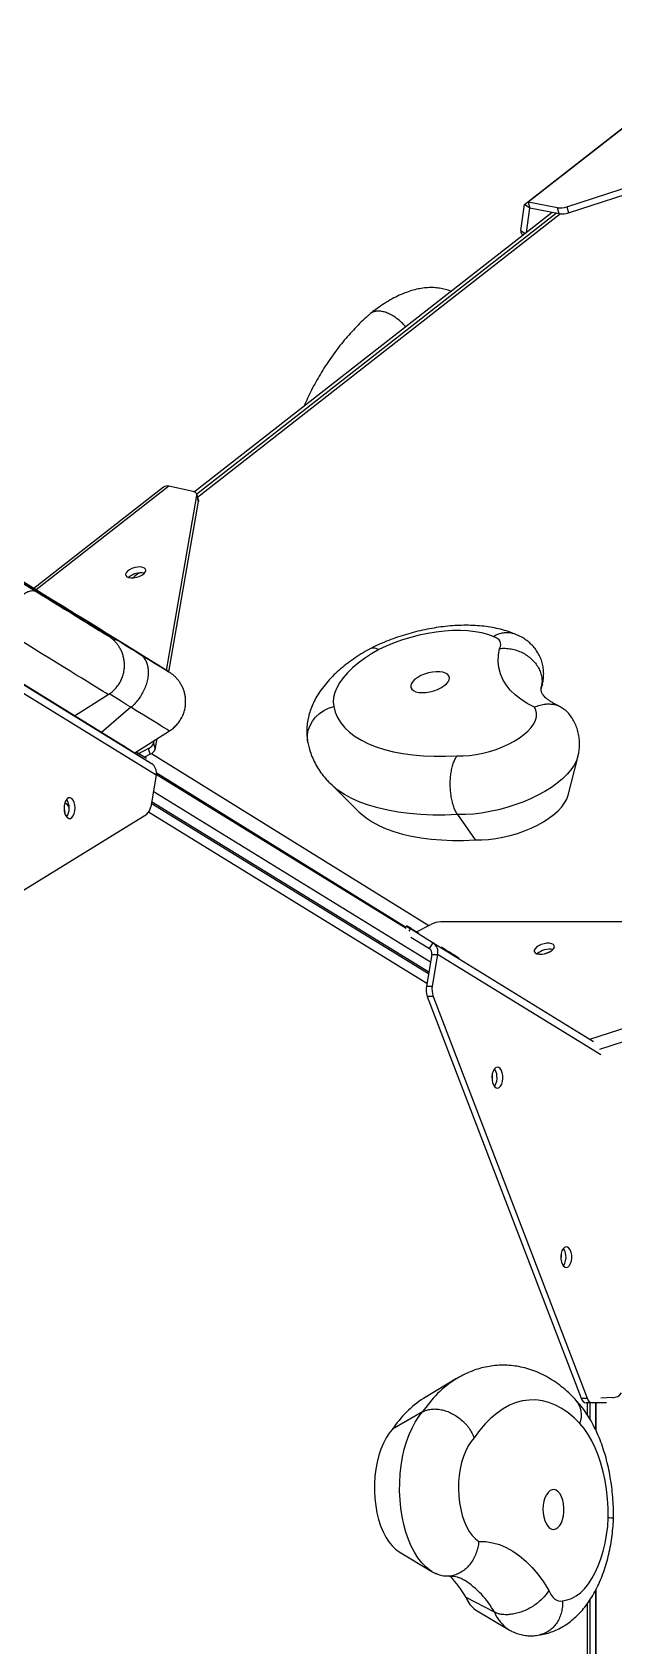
# Model space of a CAD drawing. Header units: millimetres. Extents: x -4720 to 4364, y -4819 to 4363.
# Drawn here: x 711 to 963, y 142 to 840 of the extents above; entities that cross this region are included whole.
import ezdxf

# ---------------------------------------------------------------- set-up
doc = ezdxf.new("R2010")
doc.units = ezdxf.units.MM
doc.layers.add('DIKOM_ОБЪЕКТ', color=7, linetype='Continuous')

msp = doc.modelspace()

# ---------------------------------------------------------------- linework, layer by layer
at = {"layer": 'DIKOM_ОБЪЕКТ'}
for p, q in [((924.2, 765.76), (1018.17, 839.26)), ((1019.79, 840.26), (925.82, 766.76)), ((942.54, 764.74), (1104.58, 817.6)), ((943.25, 762.19), (1099.34, 813.11)), ((936.13, 762.36), (781.46, 641.41)), ((937.98, 762), (782.51, 640.42)), ((939.7, 761.71), (782.88, 639.07)), ((922.63, 754.57), (924.2, 765.76)), ((926.48, 764.18), (924.2, 765.76)), ((925, 753.66), (926.48, 764.18)), ((938.39, 764.34), (925.82, 766.76)), ((925.82, 766.76), (926.53, 764.21)), ((926.48, 764.18), (926.53, 764.22)), ((939.1, 761.79), (926.53, 764.21)), ((939.1, 761.79), (938.39, 764.34)), ((942.54, 764.74), (943.25, 762.19)), ((922.63, 754.57), (924.5, 753.27)), ((923, 753.07), (923.66, 752.61)), ((768.11, 643.53), (712.06, 599.71)), ((770.39, 643.91), (713.07, 599.09)), ((780.89, 641.58), (770.39, 643.91)), ((749.31, 532.48), (575.88, 639.57)), ((769.35, 564.27), (782.53, 639.89)), ((770.39, 563.62), (783.24, 637.34)), ((783.21, 637.87), (782.51, 640.42)), ((783.24, 637.34), (782.53, 639.89)), ((689.46, 569.31), (762.98, 524.02)), ((764.92, 518.92), (691.4, 564.2)), ((770.57, 563.5), (770.56, 563.51)), ((729.72, 544.58), (744.26, 553.77)), ((931.38, 556.28), (931.9, 558.31)), ((931.89, 558.27), (931.4, 556.89)), ((754.07, 548.28), (741.33, 537.41)), ((755.67, 528.55), (770.71, 538.05)), ((761.66, 530.51), (756.74, 527.89)), ((762.37, 527.96), (761.66, 530.51)), ((763.87, 532.79), (764.05, 533.84)), ((763.87, 532.79), (764.57, 530.24)), ((764.57, 530.24), (765.34, 534.66)), ((753.13, 530.12), (762.98, 524.02)), ((756.3, 528.95), (760.73, 526.21)), ((762.37, 527.96), (759.97, 526.68)), ((762.96, 528.31), (882.88, 453.95)), ((943.01, 510.23), (947.32, 527.17)), ((764.92, 518.92), (762.59, 505.28)), ((764.98, 519.3), (873.07, 452.71)), ((872.8, 453.16), (765.02, 520)), ((883.52, 438.04), (763.71, 511.85)), ((840.13, 515.4), (852.55, 503.1)), ((881.94, 428.81), (761.7, 502.88)), ((882.64, 432.93), (762.83, 506.74)), ((762.98, 507.6), (882.79, 433.79)), ((653.13, 435.68), (760.89, 502.07)), ((895.24, 501.85), (902.79, 490.91)), ((872.68, 452.96), (873.09, 453.63)), ((873.52, 453.64), (873.09, 453.63)), ((877.48, 451.2), (883.65, 454.34)), ((1080.01, 455.43), (888.05, 455.43)), ((874.84, 452.55), (874.2, 451.51)), ((874.84, 452.55), (884.69, 446.45)), ((875.11, 448.85), (883.11, 443.9)), ((875.16, 452.63), (878.44, 450.6)), ((952.47, 404.71), (1085.93, 448.25)), ((884.08, 441.35), (881.75, 427.71)), ((883.11, 443.9), (884.69, 446.45)), ((884.08, 441.35), (886.63, 441.35)), ((886.63, 441.35), (884.3, 427.71)), ((884.69, 446.45), (954.03, 403.75)), ((957.14, 397.92), (886.63, 441.35)), ((1087.88, 443.15), (956.63, 400.33)), ((881.75, 427.71), (884.3, 427.71)), ((884.67, 423.22), (882.12, 423.22)), ((882.12, 423.22), (948.73, 249.43)), ((884.67, 423.22), (951.28, 249.43)), ((911.16, 384.35), (911.47, 384.67)), ((940.93, 306.69), (941.23, 307)), ((894.76, 257.89), (880.54, 249.32)), ((894.63, 257.81), (894.76, 257.89)), ((948.73, 249.43), (951.28, 249.43)), ((953.41, 247.37), (950.86, 247.37)), ((951.46, 242.01), (951.46, 247.37)), ((952.52, 240.3), (952.52, 247.37)), ((952.56, 240.23), (952.56, 247.37)), ((952.56, 240.23), (952.56, 247.37)), ((959.62, 247.37), (953.41, 247.37)), ((954.84, 247.37), (954.84, 235.98)), ((954.87, 247.37), (954.87, 235.92)), ((955.22, 235.13), (955.22, 247.37)), ((962.32, 249.67), (957.15, 249.49)), ((880.15, 243.51), (867.12, 236)), ((869.94, 183.03), (884.16, 174.47)), ((911.22, 156.87), (898.95, 163.18)), ((951.46, 3.36), (951.46, 160.75)), ((952.52, 3.95), (952.52, 162.26)), ((952.56, 3.95), (952.56, 162.33)), ((952.56, 3.95), (952.56, 162.33)), ((954.84, 166.2), (954.84, 3.95)), ((954.87, 166.25), (954.87, 3.95)), ((955.22, 3.95), (955.22, 166.95)), ((903.02, 157.95), (917.24, 149.38))]:
    msp.add_line(p, q, dxfattribs=at)
at = {"layer": 'DIKOM_ОБЪЕКТ', "flags": 128}
for points in [[(782.53, 639.89), (782.55, 640.18), (782.5, 640.45), (782.38, 640.71), (782.2, 640.94), (781.95, 641.15), (781.65, 641.32), (781.29, 641.47), (780.89, 641.58)], [(783.21, 637.87), (783.25, 637.63), (783.24, 637.34)], [(669.13, 625.62), (669.5, 625.38), (670.2, 624.95), (671.21, 624.32), (672.53, 623.49), (674.15, 622.48), (676.07, 621.29), (678.27, 619.93), (680.75, 618.39), (683.5, 616.69), (686.49, 614.83), (689.72, 612.83), (693.17, 610.69), (696.82, 608.43), (700.66, 606.05), (704.67, 603.57), (708.83, 601), (713.11, 598.35)], [(729.53, 588.92), (724.97, 591.74), (720.46, 594.52), (716.03, 597.26), (711.7, 599.93), (707.48, 602.53), (703.41, 605.05), (699.5, 607.46), (695.77, 609.76), (692.24, 611.94), (688.91, 613.99), (685.82, 615.9), (682.98, 617.65), (680.39, 619.24), (678.07, 620.67), (676.03, 621.92), (674.29, 622.99), (672.85, 623.88)], [(730.69, 587.61), (728.73, 588.83), (726.53, 590.19), (724.12, 591.68), (721.51, 593.3), (718.74, 595.01), (715.82, 596.82), (712.79, 598.7), (709.66, 600.63), (706.48, 602.59), (703.27, 604.58), (700.06, 606.57), (696.87, 608.53), (693.74, 610.46), (690.7, 612.34), (687.78, 614.15)], [(697.74, 608.45), (701.7, 606.01), (705.84, 603.45), (710.14, 600.8), (714.59, 598.05), (719.15, 595.23), (723.82, 592.35), (728.56, 589.42), (733.36, 586.46), (738.19, 583.47), (743.04, 580.48), (747.87, 577.49)], [(756.95, 608.93), (755.71, 608.71), (754.5, 608.31), (753.41, 607.78), (752.54, 607.15), (751.95, 606.48), (751.7, 605.82), (751.79, 605.23), (752.24, 604.74), (752.99, 604.41), (754, 604.26), (755.17, 604.3), (756.41, 604.52), (757.62, 604.92), (758.71, 605.45), (759.58, 606.07), (760.17, 606.75), (760.42, 607.41), (760.32, 608), (759.88, 608.49), (759.13, 608.82), (758.12, 608.97), (756.95, 608.93)], [(710.69, 599.93), (711.67, 599.32), (712.41, 598.87), (712.87, 598.59), (713.03, 598.49), (712.9, 598.57), (712.47, 598.84), (711.76, 599.28), (710.81, 599.87)], [(713.11, 598.35), (715.4, 596.93), (717.81, 595.45), (720.3, 593.91), (722.83, 592.34), (725.37, 590.77), (727.88, 589.22), (730.32, 587.72), (732.65, 586.27), (734.85, 584.92), (736.87, 583.67), (738.7, 582.55), (740.29, 581.56), (741.63, 580.74), (742.7, 580.08), (743.48, 579.6), (743.96, 579.31), (744.12, 579.21)], [(727.06, 590.39), (728.02, 589.79), (729.2, 589.06), (730.53, 588.24), (731.96, 587.35), (733.45, 586.43), (734.92, 585.52), (736.31, 584.66), (737.57, 583.89), (738.65, 583.22), (739.49, 582.7), (740.08, 582.34), (740.38, 582.16), (740.38, 582.16), (740.08, 582.34), (739.5, 582.71), (738.65, 583.23), (737.58, 583.9), (736.32, 584.68), (734.93, 585.54), (733.46, 586.45), (731.97, 587.36), (730.54, 588.25), (729.2, 589.07), (728.03, 589.8), (727.06, 590.4), (726.34, 590.84), (725.89, 591.11), (725.74, 591.2), (725.89, 591.11), (726.34, 590.83), (727.06, 590.39)], [(765.85, 566.45), (763.72, 567.76), (761.36, 569.23), (758.78, 570.82), (756.01, 572.54), (753.05, 574.37), (749.95, 576.29), (746.71, 578.3), (743.37, 580.36), (739.96, 582.47), (736.5, 584.61), (733.01, 586.77), (729.53, 588.92)], [(733.15, 586.08), (733.19, 586.06), (733.2, 586.05), (733.04, 586.15), (732.7, 586.36), (732.19, 586.68), (731.52, 587.1), (730.69, 587.61)], [(743.55, 579.57), (741, 581.15), (738.74, 582.56), (736.78, 583.77), (735.13, 584.8), (733.79, 585.64), (732.77, 586.27), (732.08, 586.71), (731.72, 586.94), (731.69, 586.97), (731.99, 586.79), (732.61, 586.41)], [(732.61, 586.41), (732.99, 586.18), (733.15, 586.08)], [(744.26, 553.77), (744.14, 553.83), (743.72, 554.09), (743, 554.53), (741.97, 555.16), (740.65, 555.97), (739.06, 556.95), (737.2, 558.1), (735.1, 559.39), (732.78, 560.82), (730.26, 562.38), (727.56, 564.04), (724.71, 565.8), (721.73, 567.64), (718.66, 569.54), (715.53, 571.47), (712.36, 573.43), (709.19, 575.39), (706.05, 577.33), (702.96, 579.24), (699.95, 581.1), (697.07, 582.89)], [(744.12, 579.21), (744.13, 579.21), (743.99, 579.3), (743.55, 579.57)], [(910.69, 578.85), (908.31, 579.74), (905.68, 580.46), (902.82, 580.99), (899.75, 581.34), (896.5, 581.51), (893.1, 581.48), (889.58, 581.26), (885.98, 580.85), (882.32, 580.26), (878.65, 579.48), (874.99, 578.54), (871.38, 577.43), (867.85, 576.17), (864.43, 574.77), (861.17, 573.24)], [(747.87, 577.49), (749.19, 576.68), (750.53, 575.85), (751.88, 575.01), (753.21, 574.19), (754.49, 573.4), (755.71, 572.65), (756.84, 571.95), (757.85, 571.32)], [(861.17, 573.24), (857.97, 571.38), (855, 569.43), (852.28, 567.4), (849.82, 565.32), (847.66, 563.2), (845.8, 561.05), (844.26, 558.9), (843.05, 556.75), (842.19, 554.63), (841.67, 552.56), (841.51, 550.55), (841.7, 548.61)], [(913.4, 573.73), (913.76, 574.55), (913.92, 575.35), (913.87, 576.1), (913.61, 576.81), (913.16, 577.44), (912.51, 578), (911.68, 578.47), (910.69, 578.85)], [(928.51, 548.34), (925.39, 549.95), (922.59, 551.73), (920.12, 553.67), (918, 555.76), (916.23, 557.99), (914.83, 560.35), (913.79, 562.83), (913.13, 565.43), (912.84, 568.11), (912.93, 570.89), (913.4, 573.73)], [(757.85, 571.32), (760.28, 569.83), (762.49, 568.46), (764.47, 567.25), (766.19, 566.19), (767.65, 565.29), (768.82, 564.57), (769.7, 564.03), (770.29, 563.67), (770.56, 563.51), (770.57, 563.5)], [(770.56, 563.51), (770.53, 563.53), (770.19, 563.75), (769.54, 564.15), (768.6, 564.74), (767.36, 565.51), (765.85, 566.45)], [(888.04, 556.7), (889.34, 557.52), (890.4, 558.4), (891.18, 559.32), (891.63, 560.23), (891.74, 561.09), (891.51, 561.88), (890.95, 562.56), (890.07, 563.09), (888.92, 563.47), (887.55, 563.67), (886, 563.69), (884.34, 563.52), (882.65, 563.17), (880.98, 562.66), (879.41, 562), (878, 561.23), (876.82, 560.38), (875.9, 559.48), (875.28, 558.56), (875, 557.67), (875.06, 556.84), (875.46, 556.1), (876.18, 555.49), (877.19, 555.03), (878.46, 554.74), (879.93, 554.63), (881.54, 554.71), (883.23, 554.97), (884.92, 555.4), (886.54, 555.99), (888.04, 556.7)], [(754.07, 548.28), (752.04, 549.54), (749.82, 550.91), (747.45, 552.37), (744.95, 553.91), (744.7, 554.07)], [(770.71, 538.05), (770.67, 538.08), (770.34, 538.27), (769.69, 538.67), (768.73, 539.25), (767.47, 540.03), (765.9, 540.99), (764.05, 542.13), (761.93, 543.44), (759.55, 544.91), (756.92, 546.53), (754.07, 548.28)], [(830.51, 532.99), (830.34, 534.29), (830.36, 536.36), (830.73, 538.42), (831.46, 540.41), (832.53, 542.29), (833.9, 544.02), (835.54, 545.55), (837.42, 546.84), (839.49, 547.87), (841.7, 548.61)], [(841.7, 548.61), (842.37, 546.15), (843.4, 543.8), (844.78, 541.56), (846.52, 539.46), (848.59, 537.49), (851, 535.67), (853.72, 534.01), (856.75, 532.51), (860.07, 531.18), (863.67, 530.03), (867.53, 529.06), (871.62, 528.28), (875.94, 527.7), (880.45, 527.3), (885.14, 527.11), (889.99, 527.11), (894.97, 527.31)], [(894.97, 527.31), (897.64, 527.31), (900.43, 527.5), (903.29, 527.88), (906.19, 528.45), (909.08, 529.18), (911.93, 530.08), (914.67, 531.13), (917.29, 532.32), (919.73, 533.62), (921.96, 535.02), (923.95, 536.49), (925.66, 538.02), (927.08, 539.59), (928.18, 541.16), (928.95, 542.71), (929.37, 544.23), (929.43, 545.69), (929.14, 547.06), (928.51, 548.34)], [(753.13, 530.12), (752.71, 530.38), (752.26, 530.66), (751.78, 530.95), (751.29, 531.26), (750.8, 531.56), (750.29, 531.87), (749.8, 532.18), (749.31, 532.48)], [(947.3, 527.1), (947.3, 527.09), (946.63, 525.18), (945.61, 523.23), (944.26, 521.27), (942.58, 519.31), (940.6, 517.38), (938.33, 515.49), (935.79, 513.66), (933.01, 511.91), (930.01, 510.26), (926.83, 508.72), (923.49, 507.3), (920.03, 506.03), (916.48, 504.9), (912.88, 503.94), (909.25, 503.16), (905.64, 502.55), (902.08, 502.13), (898.6, 501.89), (895.24, 501.85)], [(895.24, 501.85), (889.8, 501.66), (884.49, 501.68), (879.35, 501.89), (874.38, 502.31), (869.62, 502.92), (865.08, 503.74), (860.78, 504.74), (856.75, 505.94), (852.98, 507.32), (849.51, 508.88), (846.35, 510.62), (843.51, 512.51), (841, 514.57), (840.13, 515.39)], [(902.79, 490.91), (905.67, 490.93), (908.68, 491.13), (911.76, 491.52), (914.88, 492.08), (918.01, 492.83), (921.1, 493.73), (924.12, 494.79), (927.02, 495.99), (929.78, 497.31), (932.35, 498.74), (934.72, 500.27), (936.84, 501.86), (938.69, 503.51), (940.25, 505.19), (941.5, 506.89), (942.42, 508.57), (943.01, 510.23), (943.01, 510.23)], [(727.78, 509.1), (727.1, 509.07), (726.46, 508.67), (725.9, 507.95), (725.47, 506.96), (725.21, 505.78), (725.13, 504.51), (725.24, 503.25), (725.54, 502.1), (726, 501.15), (726.57, 500.49), (727.23, 500.16), (727.9, 500.2), (728.55, 500.59), (729.1, 501.31), (729.53, 502.3), (729.8, 503.48), (729.88, 504.75), (729.76, 506.02), (729.46, 507.17), (729.01, 508.11), (728.43, 508.77), (727.78, 509.1)], [(725.13, 504.31), (725.29, 503.65), (725.4, 502.53)], [(852.55, 503.1), (853.4, 502.3), (855.68, 500.44), (858.27, 498.72), (861.16, 497.15), (864.32, 495.75), (867.75, 494.5), (871.42, 493.43), (875.34, 492.52), (879.47, 491.8), (883.81, 491.25), (888.33, 490.89), (893.01, 490.71), (897.84, 490.72), (902.79, 490.91)], [(891.47, 442.34), (892.56, 441.67), (893.6, 441.03), (894.5, 440.47), (895.2, 440.05), (895.62, 439.78), (895.75, 439.71), (895.57, 439.82), (895.09, 440.12), (894.36, 440.57), (893.43, 441.15), (892.38, 441.8), (891.29, 442.47), (890.25, 443.11), (889.35, 443.67), (888.65, 444.09), (888.23, 444.36), (888.1, 444.43), (888.28, 444.32), (888.76, 444.02), (889.49, 443.57), (890.42, 442.99), (891.47, 442.34)], [(891.66, 442.35), (892.75, 441.67), (893.79, 441.03), (894.69, 440.48), (895.39, 440.05), (895.81, 439.79), (895.94, 439.71), (895.76, 439.82), (895.29, 440.12), (894.55, 440.57), (893.62, 441.15), (892.57, 441.8), (891.48, 442.47), (890.44, 443.11), (889.54, 443.67), (888.85, 444.1), (888.42, 444.36), (888.29, 444.44), (888.47, 444.32), (888.95, 444.03), (889.68, 443.57), (890.61, 443), (891.66, 442.35)], [(929.5, 441.71), (930.46, 441.52), (931.6, 441.52), (932.84, 441.71), (934.06, 442.07), (935.18, 442.58), (936.11, 443.19), (936.76, 443.86), (937.08, 444.53), (937.05, 445.14), (936.67, 445.65), (935.98, 446.01), (935.02, 446.2), (933.87, 446.2), (932.64, 446.02), (931.41, 445.65), (930.29, 445.14), (929.37, 444.53), (928.72, 443.87), (928.4, 443.2), (928.42, 442.59), (928.8, 442.08), (929.5, 441.71)], [(930.03, 441.94), (930, 441.73), (930, 441.58)], [(932.85, 441.71), (933.83, 442.14), (934.95, 442.45)], [(914.81, 388.98), (914.58, 390.19), (914.18, 391.22), (913.65, 392.01), (913.02, 392.47), (912.35, 392.59), (911.68, 392.33), (911.09, 391.74), (910.6, 390.85), (910.27, 389.73), (910.11, 388.48), (910.15, 387.21), (910.38, 386), (910.77, 384.96), (911.31, 384.18), (911.94, 383.71), (912.61, 383.6), (913.27, 383.85), (913.87, 384.45), (914.36, 385.34), (914.69, 386.45), (914.84, 387.7), (914.81, 388.98)], [(910.2, 389.32), (910.24, 388.33), (910.15, 387.25)], [(944.57, 311.32), (944.34, 312.52), (943.95, 313.56), (943.41, 314.34), (942.79, 314.81), (942.11, 314.92), (941.45, 314.67), (940.85, 314.07), (940.37, 313.18), (940.03, 312.07), (939.88, 310.82), (939.92, 309.54), (940.14, 308.34), (940.54, 307.3), (941.07, 306.51), (941.7, 306.05), (942.38, 305.94), (943.04, 306.19), (943.64, 306.78), (944.12, 307.67), (944.45, 308.79), (944.61, 310.04), (944.57, 311.32)], [(939.96, 311.65), (940.01, 310.67), (939.91, 309.59)], [(948.15, 238.45), (945.62, 240.97), (943, 243.15), (940.31, 244.98), (937.56, 246.46), (934.76, 247.57), (931.92, 248.3), (929.07, 248.67), (926.21, 248.66), (923.36, 248.27), (920.53, 247.51), (917.73, 246.37), (914.98, 244.88), (912.29, 243.02), (909.68, 240.82), (907.15, 238.28), (904.73, 235.41), (902.41, 232.23)], [(884.1, 174.51), (883.28, 175.04), (881.47, 176.51), (879.74, 178.3), (878.12, 180.41), (876.61, 182.81), (875.23, 185.48), (874, 188.39), (872.93, 191.51), (872.02, 194.82), (871.29, 198.29), (870.74, 201.87), (870.38, 205.54), (870.21, 209.26), (870.23, 212.99), (870.44, 216.7), (870.85, 220.35), (871.45, 223.9), (872.22, 227.33), (873.17, 230.6), (874.28, 233.68), (875.55, 236.54), (876.96, 239.14), (878.5, 241.47), (880.15, 243.51)], [(960.41, 197.74), (960.35, 201.83), (960.1, 205.9), (959.65, 209.91), (959.02, 213.83), (958.21, 217.63), (957.22, 221.27), (956.07, 224.74), (954.75, 228), (953.3, 231.02), (951.7, 233.78), (949.98, 236.27), (948.15, 238.45)], [(867.12, 236), (865.69, 234.28), (864.36, 232.26), (863.16, 229.98), (862.1, 227.46), (861.2, 224.74), (860.46, 221.84), (859.89, 218.8), (859.51, 215.67), (859.31, 212.47), (859.3, 209.25), (859.47, 206.04), (859.84, 202.9), (860.38, 199.85), (861.11, 196.93), (861.99, 194.18), (863.03, 191.64), (864.22, 189.33), (865.53, 187.28), (866.95, 185.53), (868.47, 184.08), (869.94, 183.03)], [(902.41, 232.23), (901.07, 230.65), (899.84, 228.78), (898.75, 226.63), (897.8, 224.25), (897.01, 221.67), (896.39, 218.92), (895.95, 216.05), (895.7, 213.1), (895.64, 210.12), (895.77, 207.14), (896.09, 204.22), (896.6, 201.39), (897.28, 198.7), (898.13, 196.18), (899.14, 193.89), (900.29, 191.84), (901.56, 190.07), (902.93, 188.61), (904.39, 187.47)], [(932.16, 201.47), (932.23, 199.73), (932.49, 198.06), (932.92, 196.51), (933.51, 195.17), (934.23, 194.07), (935.05, 193.28), (935.93, 192.81), (936.85, 192.69), (937.76, 192.92), (938.63, 193.5), (939.42, 194.39), (940.1, 195.57), (940.64, 196.98), (941.02, 198.57), (941.22, 200.28), (941.24, 202.02), (941.07, 203.74), (940.72, 205.36), (940.21, 206.81), (939.56, 208.03), (938.78, 208.98), (937.93, 209.62), (937.02, 209.92), (936.1, 209.86), (935.2, 209.45), (934.37, 208.71), (933.63, 207.67), (933.02, 206.37), (932.56, 204.86), (932.27, 203.2), (932.16, 201.47)], [(940.6, 161.82), (942.59, 162.16), (944.55, 162.87), (946.46, 163.92), (948.32, 165.32), (950.09, 167.05), (951.77, 169.1), (953.34, 171.44), (954.78, 174.05), (956.08, 176.91), (957.23, 180), (958.22, 183.28), (959.04, 186.73), (959.69, 190.31), (960.14, 193.99), (960.41, 197.74)], [(904.39, 187.47), (907.39, 187.41), (910.39, 186.95), (913.36, 186.11), (916.29, 184.88), (919.17, 183.28), (921.99, 181.31), (924.73, 178.98), (927.38, 176.3), (929.93, 173.28), (932.36, 169.94), (934.66, 166.29)], [(934.66, 166.29), (935.22, 165.1), (935.85, 164.06), (936.56, 163.2), (937.31, 162.51), (938.11, 162.03), (938.93, 161.75), (939.77, 161.68), (940.6, 161.82)]]:
    msp.add_lwpolyline(points, dxfattribs=at)
at = {"layer": 'DIKOM_ОБЪЕКТ'}
for centre, radius, start, end in [((939.65, 772.97), 8.72, 261.66826, 289.33533), ((940.36, 770.41), 8.72, 261.66511, 289.33701), ((924.07, 754.13), 1.51, 163.16185, 224.68162), ((769.64, 641.39), 2.63, 73.37814, 125.41969), ((758.28, 598.6), 7.83, 78.87456, 132.13452), ((759.76, 600.5), 6.1, 103.54098, 141.71089), ((760.2, 534.13), 3.91, 292.02369, 339.96412), ((760.9, 531.58), 3.91, 292.02225, 339.96555), ((760.18, 520.04), 4.87, 346.76339, 54.92649), ((724.82, 504.34), 2.55, 10.98683, 76.27478), ((720.55, 504.63), 6.83, 326.23961, 33.76039), ((757.92, 505.69), 4.68, 309.38663, 354.99654), ((1052.11, 740.04), 337.75, 237.99308, 238.34155), ((711.43, 188.19), 311.02, 58.23421, 58.58984), ((888.2, 445.36), 10.07, 90.82565, 116.83607), ((881.71, 441.9), 2.44, 346.76497, 54.92703), ((881.89, 442.46), 4.87, 346.76587, 54.92613), ((934.96, 435.86), 7.81, 78.83462, 132.18587), ((890.42, 426.18), 8.81, 169.9776, 199.57697), ((892.97, 426.18), 8.81, 169.97623, 199.57835), ((906.75, 388.63), 5.52, 3.60198, 36.1702), ((906.09, 387.9), 6.26, 324.78478, 9.87575), ((936.48, 310.96), 5.56, 3.66796, 35.58548), ((935.86, 310.24), 6.26, 324.78335, 9.8771), ((920.86, 216.76), 48.71, 122.57126, 146.69471), ((962.14, 254.64), 4.98, 272.00956, 324.14749), ((904.27, 211.99), 44.23, 122.43683, 147.12163), ((938.45, 242.04), 10.35, 339.69988, 39.62215), ((951.35, 250.01), 2.68, 192.4505, 259.53571), ((953.9, 250.01), 2.68, 192.4526, 259.5352), ((850.18, 134.58), 56.55, 30.39095, 42.18013), ((876.73, 137.54), 39.53, 29.27151, 57.14564), ((909.07, 166.85), 10.76, 199.91455, 235.79895), ((926.62, 163.1), 16.62, 202.01856, 235.49561)]:
    msp.add_arc(centre, radius, start, end, dxfattribs=at)
for points, knots in [([(892.44, 728.2), (892.03, 728.36), (890.83, 728.86), (888.73, 729.37), (886.17, 729.75), (883.56, 729.86), (880.88, 729.69), (878.12, 729.26), (875.27, 728.54), (872.31, 727.51), (869.24, 726.16), (866.1, 724.5), (862.93, 722.53), (860.09, 720.55), (858.31, 719.14), (857.58, 718.56)], [0, 0, 0, 0, 0.03439, 0.101834, 0.170216, 0.240314, 0.313005, 0.389243, 0.469956, 0.555788, 0.646619, 0.741182, 0.837377, 0.932933, 1, 1, 1, 1]), ([(872.83, 712.86), (872.4, 713.34), (871.4, 714.45), (869.68, 715.95), (867.76, 717.35), (865.83, 718.44), (863.91, 719.21), (862.11, 719.63), (860.42, 719.7), (858.96, 719.39), (857.97, 718.95), (857.57, 718.53), (857.48, 718.44)], [0, 0, 0, 0, 0.0843037, 0.1966388, 0.3058055, 0.4181408, 0.5273057, 0.6396349, 0.7488119, 0.8611546, 0.9703629, 1, 1, 1, 1]), ([(857.46, 718.47), (857.11, 718.17), (855.81, 717.05), (853.6, 714.99), (850.87, 712.22), (848.21, 709.32), (845.65, 706.29), (843.18, 703.16), (840.81, 699.94), (838.55, 696.63), (836.41, 693.26), (834.4, 689.84), (832.52, 686.39), (830.81, 682.91), (829.61, 680.28), (829.04, 678.83), (828.93, 678.53)], [0, 0, 0, 0, 0.030259, 0.111838, 0.192326, 0.271913, 0.350833, 0.429293, 0.507474, 0.585544, 0.663653, 0.741914, 0.820499, 0.899589, 0.979398, 1, 1, 1, 1]), ([(697.07, 582.89), (697.36, 583.61), (697.94, 585.07), (699.08, 587.28), (700.38, 589.46), (701.82, 591.52), (703.35, 593.42), (704.93, 595.09), (706.53, 596.51), (708.08, 597.6), (709.56, 598.37), (710.91, 598.76), (712.11, 598.78), (712.79, 598.54), (713.1, 598.36), (713.11, 598.35)], [0, 0, 0, 0, 0.081916, 0.166208, 0.248125, 0.33242, 0.414321, 0.498595, 0.580542, 0.664859, 0.746924, 0.83136, 0.913503, 0.998012, 1, 1, 1, 1]), ([(734.14, 585.42), (734.01, 585.51), (733.81, 585.65), (733.58, 585.81), (733.46, 585.89), (733.37, 585.95), (733.26, 586.02), (733.08, 586.13), (732.69, 586.37), (731.97, 586.82), (731.24, 587.27), (730.77, 587.56), (730.67, 587.63)], [0, 0, 0, 0, 0.05187, 0.08236, 0.104086, 0.130656, 0.179919, 0.28581, 0.495586, 0.723274, 0.94001, 1, 1, 1, 1]), ([(732.61, 586.41), (732.63, 586.4), (732.74, 586.33), (732.85, 586.24), (732.94, 586.17)], [0, 0, 0, 0, 0.138819, 1, 1, 1, 1]), ([(744.18, 553.76), (744.45, 553.92), (745.3, 554.42), (746.59, 555.53), (748.03, 557.08), (749.25, 558.87), (750.2, 560.82), (750.84, 562.8), (751.19, 564.77), (751.28, 566.7), (751.13, 568.55), (750.78, 570.29), (750.25, 571.91), (749.58, 573.38), (748.8, 574.69), (747.97, 575.84), (747.12, 576.8), (746.31, 577.59), (745.61, 578.18), (745.07, 578.58), (744.72, 578.82), (744.53, 578.95), (744.4, 579.04), (744.27, 579.12), (744.12, 579.21), (743.97, 579.31), (743.76, 579.44), (743.69, 579.49)], [0, 0, 0, 0, 0.027204, 0.086181, 0.145458, 0.210385, 0.272658, 0.332419, 0.389936, 0.445345, 0.498685, 0.549923, 0.598949, 0.645578, 0.68954, 0.730444, 0.767761, 0.800733, 0.828084, 0.847268, 0.85932, 0.867768, 0.87649, 0.890647, 0.916851, 0.969503, 1, 1, 1, 1]), ([(919.8, 580.01), (919.44, 580.16), (918.06, 580.75), (915.52, 581.59), (912.1, 582.47), (908.51, 583.12), (904.77, 583.55), (900.93, 583.76), (897.01, 583.77), (893.06, 583.57), (889.07, 583.18), (885.07, 582.61), (881.08, 581.87), (877.1, 580.95), (873.17, 579.87), (869.29, 578.63), (865.48, 577.24), (861.76, 575.69), (859.21, 574.51), (857.91, 573.85), (857.77, 573.78)], [0, 0, 0, 0, 0.020681, 0.080975, 0.142337, 0.204768, 0.267416, 0.329718, 0.391487, 0.452691, 0.513393, 0.573686, 0.633677, 0.693474, 0.753186, 0.812917, 0.872744, 0.932772, 0.993119, 1, 1, 1, 1]), ([(910.69, 578.85), (910.7, 578.86), (911.33, 579.26), (912.61, 579.93), (914.56, 580.54), (916.52, 580.73), (918.08, 580.62), (918.93, 580.29), (919.19, 580.2)], [0, 0, 0, 0, 0.006473, 0.226212, 0.452183, 0.673875, 0.901988, 1, 1, 1, 1]), ([(931.86, 558.22), (932.01, 558.84), (932.33, 560.18), (932.5, 562.3), (932.42, 564.61), (932.03, 566.94), (931.31, 569.21), (930.33, 571.32), (929.1, 573.26), (927.65, 575), (926.02, 576.54), (924.22, 577.88), (922.25, 579.01), (920.56, 579.78), (919.51, 580.13), (919.2, 580.23)], [0, 0, 0, 0, 0.0674964, 0.1471482, 0.2263226, 0.3121638, 0.3959994, 0.4780799, 0.5588322, 0.6387869, 0.7185189, 0.798708, 0.8801749, 0.9639128, 1, 1, 1, 1]), ([(747.87, 577.49), (747.86, 577.49), (747.72, 577.58), (747.38, 577.64), (746.89, 577.38), (746.64, 577.25)], [0, 0, 0, 0, 0.011347, 0.505306, 1, 1, 1, 1]), ([(857.71, 573.75), (857.22, 573.48), (855.51, 572.53), (852.69, 570.82), (849.33, 568.57), (846.15, 566.17), (843.17, 563.62), (840.41, 560.93), (837.9, 558.09), (835.77, 555.22), (834.01, 552.39), (832.62, 549.63), (831.53, 546.86), (830.74, 544.1), (830.21, 541.25), (830, 538.34), (830.09, 535.54), (830.38, 533.78), (830.52, 532.99)], [0, 0, 0, 0, 0.028417, 0.098587, 0.169357, 0.2409, 0.313263, 0.386385, 0.459975, 0.533198, 0.597632, 0.659722, 0.719493, 0.777203, 0.833216, 0.893576, 0.952206, 1, 1, 1, 1]), ([(857.73, 573.73), (857.76, 573.76), (858.05, 573.99), (858.77, 574.05), (859.86, 573.89), (860.7, 573.51), (861.15, 573.25), (861.17, 573.24)], [0, 0, 0, 0, 0.048832, 0.368152, 0.674105, 0.988661, 1, 1, 1, 1]), ([(913.4, 573.73), (913.42, 573.73), (914.23, 573.82), (915.9, 573.87), (918.38, 573.59), (920.86, 572.96), (923.19, 572), (925.37, 570.72), (927.3, 569.18), (928.94, 567.4), (930.24, 565.44), (931.17, 563.34), (931.68, 561.19), (931.81, 559.17), (931.58, 557.95), (931.48, 557.41)], [0, 0, 0, 0, 0.001933, 0.086027, 0.172554, 0.256321, 0.342503, 0.426125, 0.512159, 0.595714, 0.681686, 0.765263, 0.851264, 0.934841, 1, 1, 1, 1]), ([(757.85, 571.32), (757.87, 571.31), (758.34, 571.02), (759.22, 570.3), (760.26, 568.92), (761.01, 567.23), (761.44, 565.3), (761.56, 563.17), (761.34, 560.93), (760.8, 558.59), (759.96, 556.28), (758.83, 554.01), (757.45, 551.89), (755.86, 549.93), (754.68, 548.84), (754.07, 548.28)], [0, 0, 0, 0, 0.0023992, 0.083772, 0.1674503, 0.2495463, 0.3340183, 0.4160835, 0.5005267, 0.5825798, 0.6670131, 0.7490695, 0.8335071, 0.9155637, 1, 1, 1, 1]), ([(770.63, 538.04), (770.82, 538.14), (771.59, 538.59), (772.81, 539.61), (774.29, 541.13), (775.55, 542.9), (776.55, 544.84), (777.23, 546.82), (777.62, 548.8), (777.74, 550.73), (777.62, 552.59), (777.29, 554.35), (776.78, 555.99), (776.13, 557.48), (775.37, 558.81), (774.54, 559.98), (773.69, 560.97), (772.88, 561.77), (772.17, 562.37), (771.63, 562.79), (771.28, 563.04), (771.07, 563.18), (770.94, 563.27), (770.89, 563.3), (770.86, 563.32)], [0, 0, 0, 0, 0.020599, 0.086816, 0.153398, 0.226821, 0.297225, 0.364751, 0.429724, 0.492314, 0.552579, 0.610489, 0.665936, 0.718723, 0.768556, 0.815017, 0.857513, 0.895148, 0.926185, 0.947835, 0.962663, 0.974177, 0.987113, 1, 1, 1, 1]), ([(939.15, 548.83), (938.94, 548.92), (938.06, 549.3), (936.72, 549.99), (935.23, 550.89), (934.04, 551.75), (933.11, 552.57), (932.43, 553.31), (931.96, 553.97), (931.65, 554.55), (931.46, 555.09), (931.36, 555.68), (931.37, 556.44), (931.44, 557.04), (931.51, 557.39), (931.52, 557.4)], [0, 0, 0, 0, 0.024093, 0.101685, 0.179214, 0.257011, 0.335819, 0.416839, 0.502116, 0.595472, 0.705619, 0.822179, 0.913971, 0.996991, 1, 1, 1, 1]), ([(928.51, 548.34), (928.52, 548.34), (929.3, 548.7), (930.91, 549.29), (933.27, 549.74), (935.56, 549.77), (937.68, 549.41), (939.65, 548.67), (941.36, 547.63), (942.28, 546.68), (942.7, 546.24)], [0, 0, 0, 0, 0.002361, 0.151423, 0.305121, 0.446109, 0.591076, 0.730725, 0.87434, 1, 1, 1, 1]), ([(947.26, 527.05), (947.42, 527.67), (947.77, 529.07), (948.01, 531.41), (947.99, 534), (947.63, 536.6), (946.96, 539.09), (946, 541.44), (944.76, 543.62), (943.64, 545.2), (942.89, 546.03), (942.7, 546.24)], [0, 0, 0, 0, 0.094197, 0.213449, 0.343478, 0.470194, 0.594153, 0.716269, 0.837217, 0.957949, 1, 1, 1, 1]), ([(830.52, 532.99), (830.68, 532.24), (831.06, 530.45), (831.97, 527.7), (833.24, 524.77), (834.8, 521.97), (836.63, 519.31), (838.42, 517.11), (839.68, 515.88), (840.16, 515.42)], [0, 0, 0, 0, 0.112717, 0.269555, 0.426054, 0.582955, 0.741298, 0.902086, 1, 1, 1, 1]), ([(895.24, 501.85), (894.94, 502.33), (894.34, 503.3), (893.58, 505.15), (892.95, 507.27), (892.48, 509.58), (892.17, 512.04), (892.05, 514.56), (892.1, 517.09), (892.34, 519.54), (892.75, 521.86), (893.33, 523.96), (894.06, 525.81), (894.64, 526.84), (894.96, 527.3), (894.97, 527.31)], [0, 0, 0, 0, 0.081918, 0.166209, 0.248126, 0.332419, 0.41432, 0.498595, 0.580542, 0.664859, 0.746924, 0.831357, 0.913504, 0.99801, 1, 1, 1, 1]), ([(946.42, 248.64), (945.88, 249.21), (944.38, 250.79), (941.8, 253.17), (938.64, 255.68), (935.39, 257.85), (932.06, 259.68), (928.67, 261.17), (925.25, 262.32), (921.81, 263.13), (918.37, 263.61), (914.93, 263.76), (911.52, 263.6), (908.14, 263.12), (904.8, 262.33), (901.52, 261.25), (898.3, 259.84), (895.99, 258.67), (894.8, 257.89), (894.61, 257.77)], [0, 0, 0, 0, 0.038896, 0.108612, 0.177544, 0.245176, 0.31136, 0.376075, 0.439418, 0.501574, 0.562789, 0.623342, 0.683536, 0.743624, 0.803862, 0.864553, 0.925972, 0.988368, 1, 1, 1, 1]), ([(880.15, 243.51), (880.7, 243.78), (881.82, 244.33), (883.79, 244.74), (885.92, 244.82), (888.14, 244.53), (890.43, 243.9), (892.68, 242.95), (894.86, 241.68), (896.87, 240.16), (898.7, 238.4), (900.26, 236.47), (901.52, 234.41), (902.15, 232.98), (902.4, 232.25), (902.41, 232.23)], [0, 0, 0, 0, 0.081916, 0.166208, 0.248125, 0.332419, 0.414321, 0.498594, 0.580541, 0.664859, 0.746923, 0.831358, 0.913502, 0.99801, 1, 1, 1, 1]), ([(962.66, 197.33), (962.67, 197.93), (962.68, 199.99), (962.58, 203.5), (962.27, 207.84), (961.77, 212.14), (961.09, 216.38), (960.22, 220.54), (959.17, 224.62), (957.92, 228.58), (956.47, 232.42), (954.83, 236.11), (952.99, 239.63), (950.93, 242.96), (948.76, 245.99), (947.17, 247.78), (946.42, 248.64)], [0, 0, 0, 0, 0.030369, 0.103646, 0.176999, 0.250497, 0.324226, 0.398274, 0.472731, 0.547676, 0.623175, 0.699255, 0.77588, 0.8529, 0.92988, 1, 1, 1, 1]), ([(930.54, 147.05), (930.68, 147.06), (931.76, 147.17), (933.75, 147.64), (936.47, 148.51), (939.11, 149.68), (941.65, 151.13), (944.1, 152.87), (946.45, 154.88), (948.7, 157.17), (950.82, 159.75), (952.81, 162.6), (954.65, 165.71), (956.31, 169.04), (957.79, 172.57), (959.09, 176.26), (960.18, 180.07), (961.08, 183.99), (961.79, 187.98), (962.31, 192.04), (962.57, 195.17), (962.65, 196.93), (962.66, 197.33)], [0, 0, 0, 0, 0.00681, 0.054318, 0.101941, 0.150054, 0.198992, 0.249072, 0.300574, 0.353687, 0.408454, 0.46472, 0.52214, 0.580264, 0.638621, 0.696844, 0.754783, 0.812393, 0.869691, 0.92673, 0.983579, 1, 1, 1, 1]), ([(962.62, 197.33), (962.64, 197.34), (962.7, 197.39), (962.37, 197.48), (961.65, 197.6), (960.89, 197.69), (960.43, 197.74), (960.41, 197.74)], [0, 0, 0, 0, 0.085014, 0.392199, 0.68651, 0.989092, 1, 1, 1, 1]), ([(904.39, 187.47), (904.39, 187.46), (904.32, 186.58), (904.04, 184.79), (903.28, 182.27), (902.19, 179.92), (900.85, 177.85), (899.25, 176.03), (897.46, 174.55), (895.48, 173.41), (893.41, 172.67), (891.27, 172.34), (889.15, 172.44), (887.34, 172.84), (886.33, 173.35), (885.95, 173.55)], [0, 0, 0, 0, 0.001418, 0.091029, 0.183427, 0.268182, 0.355332, 0.439285, 0.525619, 0.609209, 0.695198, 0.778922, 0.865079, 0.948795, 1, 1, 1, 1]), ([(884.07, 174.55), (884.23, 174.44), (884.82, 174.05), (885.47, 173.74), (885.94, 173.52)], [0, 0, 0, 0, 0.272536, 1, 1, 1, 1]), ([(891.78, 172.45), (891.93, 172.46), (892.58, 172.52), (893.62, 172.47), (894.97, 172.2), (896.27, 171.74), (897.34, 171.26), (898.01, 170.83), (898.2, 170.72)], [0, 0, 0, 0, 0.075478, 0.348139, 0.561968, 0.753247, 0.931263, 1, 1, 1, 1]), ([(934.66, 166.29), (934.66, 166.27), (934.33, 165.69), (933.54, 164.52), (932.07, 162.82), (930.29, 161.2), (928.31, 159.73), (926.12, 158.43), (923.84, 157.36), (921.48, 156.54), (919.16, 156), (916.88, 155.75), (914.78, 155.81), (912.83, 156.16), (911.76, 156.63), (911.22, 156.87)], [0, 0, 0, 0, 0.001892, 0.084271, 0.169031, 0.251087, 0.335511, 0.417425, 0.501704, 0.583552, 0.66777, 0.749641, 0.833887, 0.915757, 1, 1, 1, 1]), ([(940.6, 161.82), (940.6, 161.8), (940.65, 160.95), (940.61, 159.27), (940.19, 156.85), (939.42, 154.54), (938.33, 152.44), (936.93, 150.6), (935.28, 149.08), (933.41, 147.95), (931.96, 147.32), (931.13, 147.2), (931.02, 147.18)], [0, 0, 0, 0, 0.003521, 0.123049, 0.245966, 0.366557, 0.490639, 0.611184, 0.735223, 0.855749, 0.979771, 1, 1, 1, 1]), ([(917.19, 149.44), (917.7, 149.14), (918.87, 148.45), (920.93, 147.62), (923.29, 146.97), (925.77, 146.65), (928.2, 146.68), (929.96, 146.88), (930.87, 147.13), (931.02, 147.17)], [0, 0, 0, 0, 0.124629, 0.284898, 0.46169, 0.634199, 0.802663, 0.968012, 1, 1, 1, 1])]:
    msp.add_open_spline(points, degree=3, knots=knots, dxfattribs=at)

doc.saveas('drawing.dxf')
